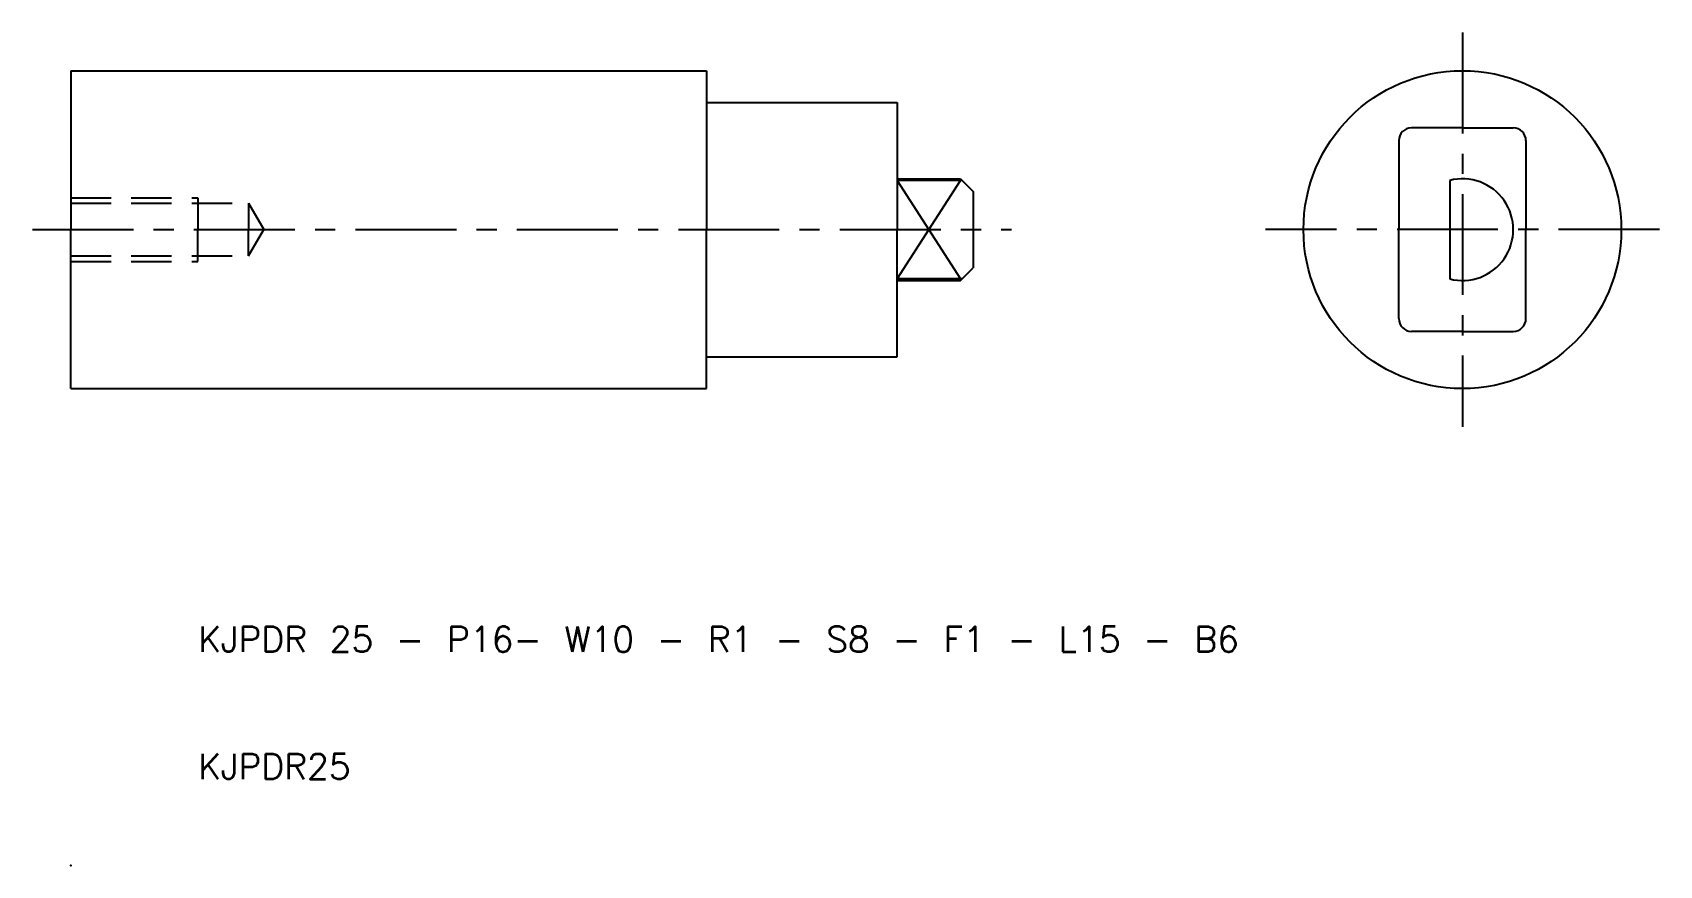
# Model space of a CAD drawing. Extents: x -3 to 125, y 0 to 66.
import ezdxf

# ---------------------------------------------------------------- set-up
doc = ezdxf.new("R2010")
doc.units = 0
doc.header["$LTSCALE"] = 0.25
doc.linetypes.add('CENTER', pattern=[50.8, 31.75, -6.35, 6.35, -6.35])
doc.linetypes.add('DASHED', pattern=[19.05, 12.7, -6.35])
doc.layers.get('0').update_dxf_attribs({"linetype": 'CONTINUOUS'})
doc.layers.add('CENTER', color=1, linetype='CENTER')
doc.styles.get("Standard").update_dxf_attribs({"font": 'txt.shx'})

msp = doc.modelspace()

# ---------------------------------------------------------------- linework, layer by layer
for p, q in [((-0.02, 62.5), (49.98, 62.5)), ((-0.02, 62.5), (-0.02, 50)), ((49.98, 62.5), (49.98, 60)), ((49.98, 60), (49.98, 50)), ((49.98, 60), (64.98, 60)), ((64.98, 60), (64.98, 54)), ((109.45, 58), (105.45, 58)), ((109.45, 58), (113.45, 58)), ((104.45, 57), (104.45, 50)), ((114.45, 57), (114.45, 50)), ((64.98, 54), (69.98, 54)), ((64.98, 54), (64.98, 50)), ((69.98, 53.87), (64.98, 53.87)), ((69.98, 54), (70.98, 53)), ((69.98, 54), (69.98, 53.87)), ((108.45, 53.87), (108.45, 46.13)), ((70.98, 53), (70.98, 47)), ((-0.02, 37.5), (-0.02, 50)), ((49.98, 40), (49.98, 50)), ((64.98, 46), (64.98, 50)), ((104.45, 43), (104.45, 50)), ((114.45, 43), (114.45, 50)), ((70.11, 46.13), (64.98, 46.13)), ((69.98, 46), (70.98, 47)), ((69.98, 46), (69.98, 46.13)), ((64.98, 40), (64.98, 46)), ((64.98, 46), (69.98, 46)), ((109.45, 42), (105.45, 42)), ((109.45, 42), (113.45, 42)), ((49.98, 40), (64.98, 40)), ((49.98, 37.5), (49.98, 40)), ((-0.02, 37.5), (49.98, 37.5))]:
    msp.add_line(p, q)
at = {"color": 3}
for p, q in [((64.98, 53.87), (69.98, 46.13)), ((64.98, 46.13), (69.98, 53.87))]:
    msp.add_line(p, q, dxfattribs=at)
at = {"color": 3, "linetype": 'DASHED'}
for p, q in [((-0.02, 52.5), (9.98, 52.5)), ((9.98, 52.5), (9.98, 50)), ((-0.02, 52.07), (13.98, 52.07)), ((13.98, 52.07), (13.98, 50)), ((13.98, 52.07), (15.17, 50)), ((9.98, 47.5), (9.98, 50)), ((13.98, 47.93), (15.17, 50)), ((13.98, 47.93), (13.98, 50)), ((-0.02, 47.93), (13.98, 47.93)), ((-0.02, 47.5), (9.98, 47.5))]:
    msp.add_line(p, q, dxfattribs=at)
msp.add_circle((109.45, 50), 12.5)
for centre, radius, start, end in [((105.45, 57), 1, 90, 180), ((113.45, 57), 1, 0, 90), ((69.98, 50), 3.87, 88.0887, 90), ((109.45, 50), 4, 255.5225, 104.4775), ((69.98, 50), 3.87, 270, 271.9113), ((105.45, 43), 1, 180, 270), ((113.45, 43), 1, 270, 0)]:
    msp.add_arc(centre, radius, start, end)
msp.add_point((0, 0))
at = {"layer": 'CENTER', "color": 1, "linetype": 'CENTER'}
for p, q in [((109.45, 65.5), (109.45, 34.5)), ((-3.02, 50), (73.98, 50)), ((124.95, 50), (93.95, 50))]:
    msp.add_line(p, q, dxfattribs=at)

# ---------------------------------------------------------------- texts
for s, p in [('KJPDR 25 - P16- W10 - R1 - S8 - F1 - L15 - B6', (10, 16.79)), ('KJPDR25', (10, 6.79))]:
    msp.add_text(s, height=2).set_placement(p)

doc.saveas('drawing.dxf')
